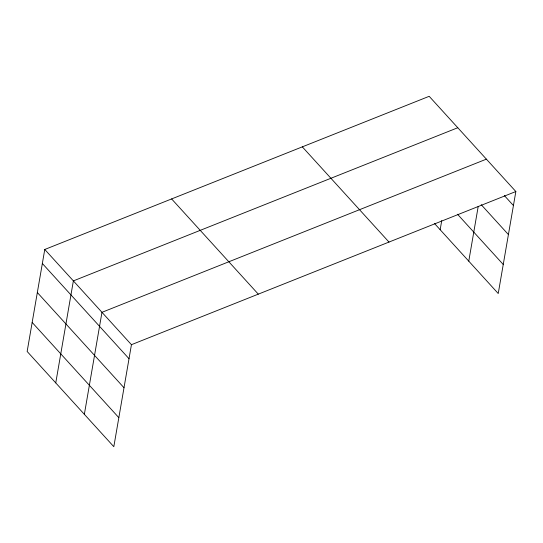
<?xml version="1.0" encoding="UTF-8"?>
<svg xmlns="http://www.w3.org/2000/svg" width="543" height="543" viewBox="0 0 543 543"><rect width="100%" height="100%" fill="white"/><g stroke="black" fill="none" stroke-linecap="round" stroke-linejoin="round"><path stroke-width="0.81" d="M44.77 249.475L27.15 351.477L113.82 446.692L131.44 344.69L44.77 249.475L429.18 96.308L515.85 191.523L498.23 293.525L434.556 223.567M55.753 382.896L73.373 280.894L457.783 127.727M84.355 414.316L101.969 312.32L486.379 159.153M440.163 229.73L441.737 220.607M468.765 261.149L478.227 206.354M131.44 344.69L515.85 191.523M504.359 195.575L513.427 205.539M481.213 204.691L508.411 234.576M457.511 214.247L503.246 264.489M302.322 146.854L388.992 242.069M171.622 198.935L258.298 294.143M42.347 263.491L129.017 358.706M37.331 292.528L124.001 387.743M32.166 322.44L118.836 417.655"/></g></svg>
